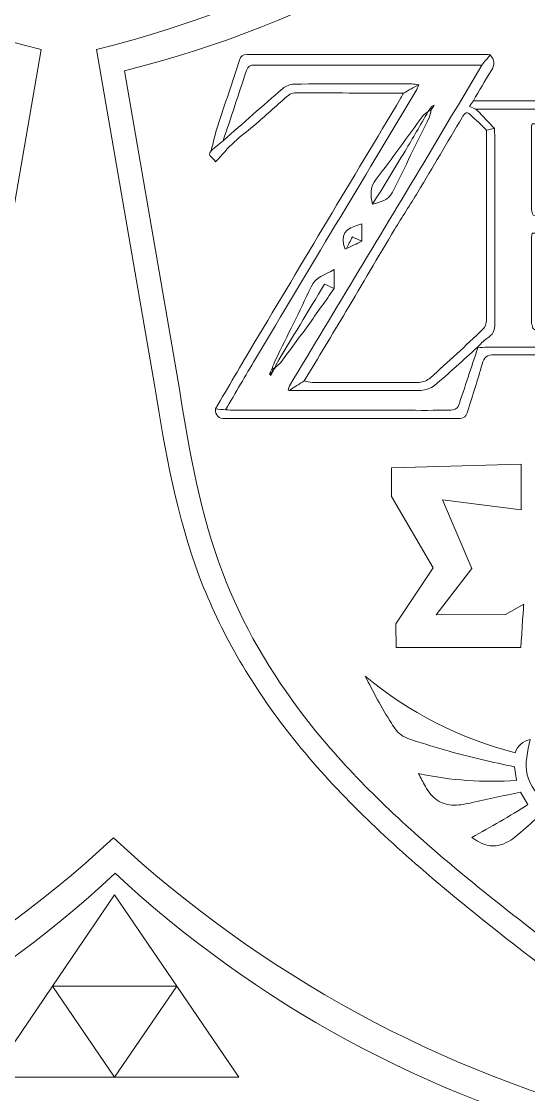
# Model space of a CAD drawing. Header units: inches. Extents: x 0 to 12, y 0 to 12.
# Drawn here: x 8.977 to 9.781, y 6.885 to 8.588 of the extents above; entities that cross this region are included whole.
import ezdxf

# ---------------------------------------------------------------- set-up
doc = ezdxf.new("R2010")
doc.units = ezdxf.units.IN
doc.header["$MEASUREMENT"] = 0

msp = doc.modelspace()

# ---------------------------------------------------------------- linework, layer by layer
at = {"color": 250, "lineweight": 0}
for p, q in [((8.9156, 8.0085), (9.0081, 8.5437)), ((9.0959, 8.5437), (9.1884, 8.0085))]:
    msp.add_line(p, q, dxfattribs=at)
at = {"color": 5, "lineweight": 0}
for p, q in [((9.1402, 8.5097), (9.2281, 8.0013)), ((9.7624, 7.3838), (9.7592, 7.4051)), ((9.7805, 7.3453), (9.7688, 7.365)), ((9.1248, 7.202), (9.0263, 7.0572)), ((9.2232, 7.0572), (9.1248, 7.202)), ((9.0263, 7.0572), (8.9279, 6.9125)), ((9.1248, 6.9125), (9.0263, 7.0572)), ((9.0263, 7.0572), (9.2232, 7.0572)), ((9.2232, 7.0572), (9.1248, 6.9125)), ((9.3217, 6.9125), (9.2232, 7.0572)), ((8.9279, 6.9125), (9.1248, 6.9125)), ((9.1248, 6.9125), (9.3217, 6.9125))]:
    msp.add_line(p, q, dxfattribs=at)
at = {"color": 250, "lineweight": 0}
for centre, start, end in [((9.4725, 10.389), 227.0707, 255.8739), ((8.6315, 10.389), 284.1261, 312.9293), ((7.8269, 8.686), 284.1261, 312.9293), ((10.419, 8.686), 227.0707, 255.8739)]:
    msp.add_arc(centre, 1.9029, start, end, dxfattribs=at)
at = {"color": 5, "lineweight": 0}
for centre, radius, start, end in [((8.699, 10.2628), 1.8077, 284.1261, 312.9293), ((9.9096, 8.0128), 0.604, 230.1334, 255.6659), ((9.7906, 7.4172), 0.0322, 101.4674, 161.1937), ((9.7221, 7.9329), 0.5506, 257.9267, 274.1924), ((8.989, 8.5997), 1.4833, 298.2597, 302.2494), ((7.8945, 8.5598), 1.8077, 284.1261, 312.9293), ((10.3569, 8.5598), 1.8077, 227.0707, 255.8739)]:
    msp.add_arc(centre, radius, start, end, dxfattribs=at)
for points, knots in [([(9.7205, 8.5352), (9.7161, 8.5297), (9.7118, 8.5242), (9.7075, 8.5187), (9.5873, 8.5188), (9.4672, 8.5188), (9.3471, 8.519), (9.34, 8.5191), (9.3361, 8.5174), (9.3338, 8.5101), (9.3218, 8.473), (9.3093, 8.436), (9.297, 8.3989), (9.2906, 8.3936), (9.2842, 8.3883), (9.2777, 8.383), (9.2813, 8.3962), (9.2843, 8.4096), (9.2885, 8.4226), (9.2998, 8.4574), (9.3117, 8.492), (9.323, 8.5267), (9.325, 8.5331), (9.3278, 8.5358), (9.3349, 8.5358), (9.4618, 8.5356), (9.5887, 8.5356), (9.7156, 8.5356), (9.7172, 8.5356), (9.7188, 8.5353), (9.7205, 8.5352)], [0, 0, 0, 0, 1, 1, 1, 2, 2, 2, 3, 3, 3, 4, 4, 4, 5, 5, 5, 6, 6, 6, 7, 7, 7, 8, 8, 8, 9, 9, 9, 10, 10, 10, 10]), ([(9.7205, 8.5352), (9.7279, 8.5271), (9.7284, 8.5191), (9.7221, 8.5095), (9.7121, 8.4942), (9.7034, 8.4781), (9.6941, 8.4623), (9.6922, 8.4594), (9.6902, 8.4565), (9.688, 8.4531), (9.6917, 8.4515), (9.6946, 8.4502), (9.6975, 8.449), (9.6984, 8.4483), (9.6993, 8.4477), (9.7001, 8.447), (9.7092, 8.4375), (9.7182, 8.428), (9.7273, 8.4185), (9.7232, 8.4176), (9.719, 8.4166), (9.7149, 8.4157), (9.7063, 8.4239), (9.6976, 8.4322), (9.6889, 8.4403), (9.682, 8.4468), (9.679, 8.4405), (9.6762, 8.4359), (9.6526, 8.3964), (9.6294, 8.3566), (9.6058, 8.3171), (9.5938, 8.2972), (9.5809, 8.2778), (9.5689, 8.2579), (9.543, 8.2147), (9.5176, 8.1712), (9.4918, 8.1279), (9.4699, 8.0911), (9.4477, 8.0545), (9.4257, 8.0177), (9.4178, 8.0127), (9.4099, 8.0077), (9.402, 8.0027), (9.402, 8.0027), (9.402, 8.0027), (9.402, 8.0027), (9.4013, 8.003), (9.4006, 8.0032), (9.3999, 8.0032), (9.4007, 8.0054), (9.4011, 8.0079), (9.4023, 8.0099), (9.4755, 8.1318), (9.5488, 8.2535), (9.622, 8.3754), (9.6506, 8.4231), (9.679, 8.471), (9.7075, 8.5187), (9.7118, 8.5242), (9.7161, 8.5297), (9.7205, 8.5352)], [0, 0, 0, 0, 1, 1, 1, 2, 2, 2, 3, 3, 3, 4, 4, 4, 5, 5, 5, 6, 6, 6, 7, 7, 7, 8, 8, 8, 9, 9, 9, 10, 10, 10, 11, 11, 11, 12, 12, 12, 13, 13, 13, 14, 14, 14, 15, 15, 15, 16, 16, 16, 17, 17, 17, 18, 18, 18, 19, 19, 19, 20, 20, 20, 20]), ([(9.6072, 8.4876), (9.6036, 8.4881), (9.6, 8.489), (9.5965, 8.489), (9.5342, 8.4891), (9.4718, 8.4893), (9.4095, 8.4887), (9.4034, 8.4887), (9.3962, 8.4856), (9.3915, 8.4816), (9.3597, 8.4544), (9.3284, 8.4265), (9.297, 8.3989), (9.3093, 8.436), (9.3218, 8.473), (9.3338, 8.5101), (9.3361, 8.5174), (9.34, 8.5191), (9.3471, 8.519), (9.4672, 8.5188), (9.5873, 8.5188), (9.7075, 8.5187), (9.679, 8.471), (9.6506, 8.4231), (9.622, 8.3754), (9.5488, 8.2535), (9.4755, 8.1318), (9.4023, 8.0099), (9.4011, 8.0079), (9.4007, 8.0054), (9.3999, 8.0032), (9.4006, 8.003), (9.4013, 8.0029), (9.402, 8.0027), (9.402, 8.0027), (9.402, 8.0027), (9.402, 8.0027), (9.4716, 8.0026), (9.5411, 8.0022), (9.6107, 8.0027), (9.618, 8.0027), (9.6267, 8.0058), (9.6323, 8.0105), (9.6555, 8.0301), (9.6777, 8.0508), (9.7003, 8.0711), (9.7003, 8.0711), (9.7011, 8.0702), (9.7011, 8.0702), (9.6907, 8.039), (9.6806, 8.0077), (9.6697, 7.9768), (9.6686, 7.9738), (9.6621, 7.9714), (9.6581, 7.9713), (9.6333, 7.9708), (9.6085, 7.971), (9.5837, 7.971), (9.4947, 7.971), (9.4057, 7.971), (9.3166, 7.9711), (9.3114, 7.9711), (9.3061, 7.9715), (9.3008, 7.9718), (9.3166, 7.9988), (9.3322, 8.0259), (9.3482, 8.0527), (9.433, 8.1944), (9.5179, 8.3361), (9.6027, 8.4777), (9.6046, 8.4808), (9.6057, 8.4843), (9.6072, 8.4876)], [0, 0, 0, 0, 1, 1, 1, 2, 2, 2, 3, 3, 3, 4, 4, 4, 5, 5, 5, 6, 6, 6, 7, 7, 7, 8, 8, 8, 9, 9, 9, 10, 10, 10, 11, 11, 11, 12, 12, 12, 13, 13, 13, 14, 14, 14, 15, 15, 15, 16, 16, 16, 17, 17, 17, 18, 18, 18, 19, 19, 19, 20, 20, 20, 21, 21, 21, 22, 22, 22, 23, 23, 23, 24, 24, 24, 24]), ([(9.6072, 8.4876), (9.5991, 8.4832), (9.5911, 8.4788), (9.583, 8.4744), (9.5256, 8.4745), (9.4682, 8.4747), (9.4107, 8.4746), (9.4074, 8.4746), (9.4033, 8.4734), (9.4009, 8.4713), (9.3837, 8.4565), (9.3671, 8.4411), (9.3499, 8.4263), (9.3382, 8.4162), (9.3256, 8.4071), (9.3143, 8.3966), (9.3044, 8.3874), (9.2957, 8.3769), (9.2849, 8.3653), (9.2817, 8.3735), (9.2698, 8.3735), (9.2777, 8.383), (9.2842, 8.3883), (9.2906, 8.3936), (9.297, 8.3989), (9.3284, 8.4265), (9.3597, 8.4544), (9.3915, 8.4816), (9.3962, 8.4856), (9.4034, 8.4887), (9.4095, 8.4887), (9.4718, 8.4893), (9.5342, 8.4891), (9.5965, 8.489), (9.6, 8.489), (9.6036, 8.4881), (9.6072, 8.4876)], [0, 0, 0, 0, 1, 1, 1, 2, 2, 2, 3, 3, 3, 4, 4, 4, 5, 5, 5, 6, 6, 6, 7, 7, 7, 8, 8, 8, 9, 9, 9, 10, 10, 10, 11, 11, 11, 12, 12, 12, 12]), ([(9.3008, 7.9718), (9.2954, 7.9722), (9.29, 7.9727), (9.2846, 7.9732), (9.305, 8.0078), (9.3252, 8.0427), (9.3458, 8.0772), (9.4235, 8.2071), (9.5014, 8.337), (9.5791, 8.4669), (9.5806, 8.4693), (9.5817, 8.4719), (9.583, 8.4744), (9.5911, 8.4788), (9.5991, 8.4832), (9.6072, 8.4876), (9.6057, 8.4843), (9.6046, 8.4808), (9.6027, 8.4777), (9.5179, 8.3361), (9.433, 8.1944), (9.3482, 8.0527), (9.3322, 8.0259), (9.3166, 7.9988), (9.3008, 7.9718)], [0, 0, 0, 0, 1, 1, 1, 2, 2, 2, 3, 3, 3, 4, 4, 4, 5, 5, 5, 6, 6, 6, 7, 7, 7, 8, 8, 8, 8]), ([(9.6271, 8.4523), (9.6271, 8.4523), (9.6271, 8.4524), (9.6271, 8.4524), (9.6255, 8.4499), (9.6239, 8.4474), (9.6222, 8.445), (9.6222, 8.445), (9.6222, 8.445), (9.6222, 8.445), (9.6195, 8.443), (9.6162, 8.4415), (9.6142, 8.4389), (9.5894, 8.4052), (9.5653, 8.371), (9.5397, 8.3378), (9.5296, 8.3248), (9.5304, 8.3121), (9.534, 8.298), (9.5463, 8.3014), (9.5591, 8.3043), (9.5655, 8.3171), (9.5852, 8.3568), (9.6047, 8.3966), (9.6241, 8.4365), (9.6257, 8.4399), (9.626, 8.4439), (9.6269, 8.4477), (9.6269, 8.4477), (9.6269, 8.4476), (9.6269, 8.4476), (9.6285, 8.4501), (9.6302, 8.4527), (9.6319, 8.4552), (9.6303, 8.4543), (9.6287, 8.4533), (9.6271, 8.4523)], [0, 0, 0, 0, 1, 1, 1, 2, 2, 2, 3, 3, 3, 4, 4, 4, 5, 5, 5, 6, 6, 6, 7, 7, 7, 8, 8, 8, 9, 9, 9, 10, 10, 10, 11, 11, 11, 12, 12, 12, 12]), ([(9.6269, 8.4477), (9.626, 8.4439), (9.6257, 8.4399), (9.6241, 8.4365), (9.6047, 8.3966), (9.5852, 8.3568), (9.5655, 8.3171), (9.5591, 8.3043), (9.5463, 8.3014), (9.534, 8.298), (9.5512, 8.3261), (9.5685, 8.354), (9.5855, 8.3822), (9.598, 8.4029), (9.61, 8.424), (9.6222, 8.445), (9.6222, 8.445), (9.6222, 8.445), (9.6222, 8.445), (9.6238, 8.4459), (9.6254, 8.4468), (9.6269, 8.4477)], [0, 0, 0, 0, 1, 1, 1, 2, 2, 2, 3, 3, 3, 4, 4, 4, 5, 5, 5, 6, 6, 6, 7, 7, 7, 7]), ([(9.6269, 8.4477), (9.6254, 8.4468), (9.6238, 8.4459), (9.6222, 8.445), (9.6239, 8.4474), (9.6255, 8.4499), (9.6271, 8.4524), (9.627, 8.4508), (9.627, 8.4492), (9.6269, 8.4476), (9.6269, 8.4476), (9.6269, 8.4477), (9.6269, 8.4477)], [0, 0, 0, 0, 1, 1, 1, 2, 2, 2, 3, 3, 3, 4, 4, 4, 4]), ([(9.6269, 8.4476), (9.627, 8.4492), (9.627, 8.4508), (9.6271, 8.4524), (9.6271, 8.4524), (9.6271, 8.4523), (9.6271, 8.4523), (9.6287, 8.4533), (9.6303, 8.4543), (9.6319, 8.4552), (9.6302, 8.4527), (9.6285, 8.4501), (9.6269, 8.4476)], [0, 0, 0, 0, 1, 1, 1, 2, 2, 2, 3, 3, 3, 4, 4, 4, 4]), ([(9.6319, 8.4552), (9.6303, 8.4543), (9.6287, 8.4533), (9.6271, 8.4523), (9.6287, 8.4533), (9.6303, 8.4543), (9.6319, 8.4552)], [0, 0, 0, 0, 1, 1, 1, 2, 2, 2, 2]), ([(10.0626, 8.4619), (10.0583, 8.4576), (10.0541, 8.4533), (10.0498, 8.449), (10.0058, 8.449), (9.9618, 8.449), (9.9177, 8.449), (9.9124, 8.4627), (9.9068, 8.4533), (9.9013, 8.4492), (9.9003, 8.4491), (9.8993, 8.4491), (9.8984, 8.449), (9.8324, 8.449), (9.7664, 8.449), (9.7004, 8.449), (9.6995, 8.449), (9.6985, 8.449), (9.6975, 8.449), (9.6946, 8.4502), (9.6917, 8.4515), (9.688, 8.4531), (9.6902, 8.4565), (9.6922, 8.4594), (9.6941, 8.4623), (9.8133, 8.4623), (9.9324, 8.4624), (10.0516, 8.4624), (10.0553, 8.4624), (10.0589, 8.4621), (10.0626, 8.4619)], [0, 0, 0, 0, 1, 1, 1, 2, 2, 2, 3, 3, 3, 4, 4, 4, 5, 5, 5, 6, 6, 6, 7, 7, 7, 8, 8, 8, 9, 9, 9, 10, 10, 10, 10]), ([(9.7004, 8.449), (9.7004, 8.4483), (9.7002, 8.4477), (9.7001, 8.447), (9.6993, 8.4477), (9.6984, 8.4483), (9.6975, 8.449), (9.6985, 8.449), (9.6995, 8.449), (9.7004, 8.449)], [0, 0, 0, 0, 1, 1, 1, 2, 2, 2, 3, 3, 3, 3]), ([(9.7004, 8.449), (9.7664, 8.449), (9.8324, 8.449), (9.8984, 8.449), (9.8992, 8.4485), (9.9001, 8.448), (9.9009, 8.4474), (9.9008, 8.4031), (9.9007, 8.3588), (9.9006, 8.3145), (9.8875, 8.348), (9.8745, 8.3816), (9.8613, 8.415), (9.8598, 8.4189), (9.857, 8.4223), (9.8549, 8.4259), (9.8325, 8.4259), (9.8101, 8.4259), (9.787, 8.4259), (9.7868, 8.4246), (9.7862, 8.4227), (9.7862, 8.4207), (9.7862, 8.377), (9.7861, 8.3332), (9.7863, 8.2895), (9.7863, 8.2865), (9.7878, 8.2835), (9.7887, 8.2805), (9.8157, 8.2733), (9.829, 8.2777), (9.8444, 8.2988), (9.8487, 8.3047), (9.8533, 8.3105), (9.8577, 8.3163), (9.8577, 8.2814), (9.8577, 8.2466), (9.8577, 8.2089), (9.8486, 8.2226), (9.8414, 8.2338), (9.8337, 8.2446), (9.8315, 8.2476), (9.828, 8.2514), (9.8249, 8.2516), (9.8125, 8.2524), (9.8, 8.252), (9.7871, 8.252), (9.7867, 8.2486), (9.7862, 8.2467), (9.7862, 8.2447), (9.7861, 8.2001), (9.7861, 8.1554), (9.7862, 8.1108), (9.7862, 8.1077), (9.7876, 8.1046), (9.7883, 8.1015), (9.7891, 8.1008), (9.7899, 8.1001), (9.7907, 8.0994), (9.8094, 8.0995), (9.8282, 8.1003), (9.8469, 8.0995), (9.8561, 8.0991), (9.8595, 8.1026), (9.8621, 8.1109), (9.875, 8.1525), (9.8885, 8.1938), (9.9018, 8.2353), (9.9021, 8.1987), (9.9025, 8.1621), (9.9028, 8.1255), (9.9029, 8.1081), (9.9028, 8.0907), (9.9028, 8.0721), (9.8975, 8.0719), (9.8931, 8.0715), (9.8888, 8.0715), (9.8311, 8.0714), (9.7733, 8.0715), (9.7155, 8.0714), (9.7107, 8.0714), (9.7059, 8.0706), (9.7011, 8.0702), (9.7011, 8.0702), (9.7003, 8.0711), (9.7003, 8.0711), (9.7053, 8.0758), (9.7096, 8.0816), (9.7153, 8.085), (9.7248, 8.0906), (9.7282, 8.0977), (9.7281, 8.1088), (9.7278, 8.2076), (9.7279, 8.3064), (9.7279, 8.4051), (9.7279, 8.4096), (9.7275, 8.414), (9.7273, 8.4185), (9.7182, 8.428), (9.7092, 8.4375), (9.7001, 8.447), (9.7002, 8.4477), (9.7004, 8.4483), (9.7004, 8.449)], [0, 0, 0, 0, 1, 1, 1, 2, 2, 2, 3, 3, 3, 4, 4, 4, 5, 5, 5, 6, 6, 6, 7, 7, 7, 8, 8, 8, 9, 9, 9, 10, 10, 10, 11, 11, 11, 12, 12, 12, 13, 13, 13, 14, 14, 14, 15, 15, 15, 16, 16, 16, 17, 17, 17, 18, 18, 18, 19, 19, 19, 20, 20, 20, 21, 21, 21, 22, 22, 22, 23, 23, 23, 24, 24, 24, 25, 25, 25, 26, 26, 26, 27, 27, 27, 28, 28, 28, 29, 29, 29, 30, 30, 30, 31, 31, 31, 32, 32, 32, 33, 33, 33, 34, 34, 34, 34]), ([(10.2675, 8.443), (10.2953, 8.4312), (10.3155, 8.4123), (10.3297, 8.3849), (10.349, 8.3474), (10.3579, 8.308), (10.3579, 8.2663), (10.3579, 8.2576), (10.3565, 8.2489), (10.3557, 8.2402), (10.3563, 8.2318), (10.359, 8.223), (10.3571, 8.2153), (10.3515, 8.1922), (10.3441, 8.1695), (10.3372, 8.1467), (10.3355, 8.141), (10.333, 8.1355), (10.3308, 8.1299), (10.3202, 8.1185), (10.3096, 8.1071), (10.2991, 8.0957), (10.2987, 8.0952), (10.299, 8.0941), (10.2989, 8.0933), (10.2989, 8.0933), (10.299, 8.0936), (10.299, 8.0936), (10.2755, 8.0731), (10.2455, 8.0687), (10.217, 8.061), (10.2085, 8.0587), (10.1992, 8.059), (10.1903, 8.059), (10.036, 8.0589), (9.8817, 8.0588), (9.7274, 8.0592), (9.7155, 8.0592), (9.7109, 8.0549), (9.7079, 8.0442), (9.7009, 8.0193), (9.6925, 7.9949), (9.6853, 7.9701), (9.6829, 7.9616), (9.6793, 7.9581), (9.6696, 7.9581), (9.5467, 7.9584), (9.4237, 7.9582), (9.3007, 7.9578), (9.2891, 7.9577), (9.2847, 7.9625), (9.2846, 7.9732), (9.29, 7.9727), (9.2954, 7.9722), (9.3008, 7.9718), (9.3061, 7.9715), (9.3114, 7.9711), (9.3166, 7.9711), (9.4057, 7.971), (9.4947, 7.971), (9.5837, 7.971), (9.6085, 7.971), (9.6333, 7.9708), (9.6581, 7.9713), (9.6621, 7.9714), (9.6686, 7.9738), (9.6697, 7.9768), (9.6806, 8.0077), (9.6907, 8.039), (9.7011, 8.0702), (9.7059, 8.0706), (9.7107, 8.0714), (9.7155, 8.0714), (9.7733, 8.0715), (9.8311, 8.0714), (9.8888, 8.0715), (9.8931, 8.0715), (9.8975, 8.0719), (9.9028, 8.0721), (9.9028, 8.0907), (9.9029, 8.1081), (9.9028, 8.1255), (9.9025, 8.1621), (9.9021, 8.1987), (9.9018, 8.2353), (9.9056, 8.2392), (9.9094, 8.2431), (9.9131, 8.2471), (9.9144, 8.2439), (9.9168, 8.2408), (9.9168, 8.2377), (9.9171, 8.1897), (9.9171, 8.1416), (9.9172, 8.0936), (9.916, 8.088), (9.9144, 8.0825), (9.9138, 8.0769), (9.9136, 8.0753), (9.916, 8.0734), (9.9172, 8.0716), (9.9789, 8.0716), (10.0406, 8.0716), (10.1033, 8.0716), (10.1033, 8.0834), (10.1034, 8.0935), (10.1033, 8.1037), (10.103, 8.1476), (10.1027, 8.1916), (10.1024, 8.2355), (10.1063, 8.2401), (10.1102, 8.2448), (10.1141, 8.2494), (10.1154, 8.2463), (10.1177, 8.2432), (10.1177, 8.2401), (10.118, 8.1927), (10.1181, 8.1453), (10.1182, 8.0978), (10.1165, 8.0895), (10.1149, 8.0812), (10.1132, 8.0729), (10.1172, 8.0724), (10.1212, 8.0714), (10.1251, 8.0715), (10.1523, 8.072), (10.1796, 8.0725), (10.2068, 8.0735), (10.2655, 8.0756), (10.3099, 8.1083), (10.3287, 8.1638), (10.3431, 8.2065), (10.3452, 8.2503), (10.341, 8.295), (10.3354, 8.3543), (10.3157, 8.4049), (10.26, 8.4349), (10.2625, 8.4376), (10.265, 8.4403), (10.2675, 8.443)], [0, 0, 0, 0, 1, 1, 1, 2, 2, 2, 3, 3, 3, 4, 4, 4, 5, 5, 5, 6, 6, 6, 7, 7, 7, 8, 8, 8, 9, 9, 9, 10, 10, 10, 11, 11, 11, 12, 12, 12, 13, 13, 13, 14, 14, 14, 15, 15, 15, 16, 16, 16, 17, 17, 17, 18, 18, 18, 19, 19, 19, 20, 20, 20, 21, 21, 21, 22, 22, 22, 23, 23, 23, 24, 24, 24, 25, 25, 25, 26, 26, 26, 27, 27, 27, 28, 28, 28, 29, 29, 29, 30, 30, 30, 31, 31, 31, 32, 32, 32, 33, 33, 33, 34, 34, 34, 35, 35, 35, 36, 36, 36, 37, 37, 37, 38, 38, 38, 39, 39, 39, 40, 40, 40, 41, 41, 41, 42, 42, 42, 43, 43, 43, 44, 44, 44, 45, 45, 45, 46, 46, 46, 46]), ([(9.6222, 8.445), (9.61, 8.424), (9.598, 8.4029), (9.5855, 8.3822), (9.5685, 8.354), (9.5512, 8.3261), (9.534, 8.298), (9.5304, 8.3121), (9.5296, 8.3248), (9.5397, 8.3378), (9.5653, 8.371), (9.5894, 8.4052), (9.6142, 8.4389), (9.6162, 8.4415), (9.6195, 8.443), (9.6222, 8.445)], [0, 0, 0, 0, 1, 1, 1, 2, 2, 2, 3, 3, 3, 4, 4, 4, 5, 5, 5, 5]), ([(9.4257, 8.0177), (9.4298, 8.0169), (9.434, 8.0152), (9.4382, 8.0152), (9.4947, 8.015), (9.5512, 8.0148), (9.6078, 8.0154), (9.6138, 8.0154), (9.6212, 8.0185), (9.6257, 8.0226), (9.6539, 8.0478), (9.6816, 8.0735), (9.709, 8.0996), (9.7125, 8.1029), (9.7147, 8.1093), (9.7147, 8.1143), (9.715, 8.2148), (9.7149, 8.3152), (9.7149, 8.4157), (9.719, 8.4166), (9.7232, 8.4176), (9.7273, 8.4185), (9.7275, 8.414), (9.7279, 8.4096), (9.7279, 8.4051), (9.7279, 8.3064), (9.7278, 8.2076), (9.7281, 8.1088), (9.7282, 8.0977), (9.7248, 8.0906), (9.7153, 8.085), (9.7096, 8.0816), (9.7053, 8.0758), (9.7003, 8.0711), (9.6777, 8.0508), (9.6555, 8.0301), (9.6323, 8.0105), (9.6267, 8.0058), (9.618, 8.0027), (9.6107, 8.0027), (9.5411, 8.0022), (9.4716, 8.0026), (9.402, 8.0027), (9.4099, 8.0077), (9.4178, 8.0127), (9.4257, 8.0177)], [0, 0, 0, 0, 1, 1, 1, 2, 2, 2, 3, 3, 3, 4, 4, 4, 5, 5, 5, 6, 6, 6, 7, 7, 7, 8, 8, 8, 9, 9, 9, 10, 10, 10, 11, 11, 11, 12, 12, 12, 13, 13, 13, 14, 14, 14, 15, 15, 15, 15]), ([(9.4926, 8.2277), (9.4926, 8.2277), (9.4925, 8.2276), (9.4925, 8.2276), (9.5006, 8.2314), (9.5088, 8.2353), (9.5169, 8.2392), (9.5169, 8.2482), (9.5169, 8.2572), (9.5169, 8.2667), (9.4885, 8.2595), (9.4824, 8.2496), (9.4904, 8.227), (9.4911, 8.2272), (9.4918, 8.2275), (9.4926, 8.2277)], [0, 0, 0, 0, 1, 1, 1, 2, 2, 2, 3, 3, 3, 4, 4, 4, 5, 5, 5, 5]), ([(9.4904, 8.227), (9.4824, 8.2496), (9.4885, 8.2595), (9.5169, 8.2667), (9.5169, 8.2572), (9.5169, 8.2482), (9.5169, 8.2392), (9.5123, 8.2414), (9.5077, 8.2436), (9.5019, 8.2463), (9.4985, 8.2395), (9.4955, 8.2335), (9.4925, 8.2276), (9.4925, 8.2276), (9.4926, 8.2277), (9.4926, 8.2277), (9.4918, 8.2277), (9.4911, 8.2274), (9.4904, 8.227)], [0, 0, 0, 0, 1, 1, 1, 2, 2, 2, 3, 3, 3, 4, 4, 4, 5, 5, 5, 6, 6, 6, 6]), ([(9.4925, 8.2276), (9.4955, 8.2335), (9.4985, 8.2395), (9.5019, 8.2463), (9.5077, 8.2436), (9.5123, 8.2414), (9.5169, 8.2392), (9.5088, 8.2353), (9.5006, 8.2314), (9.4925, 8.2276)], [0, 0, 0, 0, 1, 1, 1, 2, 2, 2, 3, 3, 3, 3]), ([(9.4904, 8.227), (9.4911, 8.2274), (9.4918, 8.2277), (9.4926, 8.2277), (9.4918, 8.2275), (9.4911, 8.2272), (9.4904, 8.227)], [0, 0, 0, 0, 1, 1, 1, 2, 2, 2, 2]), ([(9.3751, 8.0321), (9.3768, 8.0345), (9.3784, 8.037), (9.38, 8.0395), (9.38, 8.0395), (9.38, 8.0395), (9.38, 8.0395), (9.3828, 8.042), (9.3861, 8.044), (9.3883, 8.047), (9.4029, 8.0665), (9.4174, 8.0861), (9.4317, 8.1058), (9.4456, 8.1252), (9.4593, 8.1447), (9.4731, 8.1642), (9.4731, 8.1734), (9.4731, 8.1826), (9.4731, 8.1943), (9.4583, 8.1858), (9.4439, 8.1832), (9.4365, 8.1671), (9.4186, 8.128), (9.3988, 8.0896), (9.3799, 8.0509), (9.3778, 8.0466), (9.3765, 8.0419), (9.3748, 8.0374), (9.3733, 8.0345), (9.3719, 8.0316), (9.3705, 8.0287), (9.3712, 8.028), (9.3719, 8.0272), (9.3726, 8.0265), (9.3735, 8.0284), (9.3744, 8.0303), (9.3752, 8.0322), (9.3752, 8.0322), (9.3751, 8.0321), (9.3751, 8.0321)], [0, 0, 0, 0, 1, 1, 1, 2, 2, 2, 3, 3, 3, 4, 4, 4, 5, 5, 5, 6, 6, 6, 7, 7, 7, 8, 8, 8, 9, 9, 9, 10, 10, 10, 11, 11, 11, 12, 12, 12, 13, 13, 13, 13]), ([(9.3747, 8.0374), (9.3765, 8.0419), (9.3778, 8.0466), (9.3799, 8.0509), (9.3988, 8.0896), (9.4186, 8.128), (9.4365, 8.1671), (9.4439, 8.1832), (9.4583, 8.1858), (9.4731, 8.1943), (9.4731, 8.1826), (9.4731, 8.1734), (9.4731, 8.1642), (9.4682, 8.1665), (9.4632, 8.1689), (9.4579, 8.1714), (9.4317, 8.128), (9.406, 8.0855), (9.3805, 8.0429), (9.3799, 8.042), (9.3802, 8.0406), (9.38, 8.0395), (9.38, 8.0395), (9.38, 8.0395), (9.38, 8.0395), (9.3786, 8.0385), (9.3772, 8.0375), (9.3757, 8.0365), (9.3754, 8.0368), (9.3751, 8.0371), (9.3747, 8.0374)], [0, 0, 0, 0, 1, 1, 1, 2, 2, 2, 3, 3, 3, 4, 4, 4, 5, 5, 5, 6, 6, 6, 7, 7, 7, 8, 8, 8, 9, 9, 9, 10, 10, 10, 10]), ([(9.38, 8.0395), (9.3802, 8.0406), (9.3799, 8.042), (9.3805, 8.0429), (9.406, 8.0855), (9.4317, 8.128), (9.4579, 8.1714), (9.4632, 8.1689), (9.4682, 8.1665), (9.4731, 8.1642), (9.4593, 8.1447), (9.4456, 8.1252), (9.4317, 8.1058), (9.4174, 8.0861), (9.4029, 8.0665), (9.3883, 8.047), (9.3861, 8.044), (9.3828, 8.042), (9.38, 8.0395)], [0, 0, 0, 0, 1, 1, 1, 2, 2, 2, 3, 3, 3, 4, 4, 4, 5, 5, 5, 6, 6, 6, 6]), ([(9.3751, 8.0321), (9.3753, 8.0335), (9.3755, 8.035), (9.3757, 8.0365), (9.3772, 8.0375), (9.3786, 8.0385), (9.38, 8.0395), (9.3784, 8.037), (9.3768, 8.0345), (9.3751, 8.0321)], [0, 0, 0, 0, 1, 1, 1, 2, 2, 2, 3, 3, 3, 3]), ([(9.3752, 8.0322), (9.3736, 8.031), (9.3721, 8.0299), (9.3705, 8.0287), (9.3719, 8.0316), (9.3733, 8.0345), (9.3747, 8.0374), (9.3751, 8.0371), (9.3754, 8.0368), (9.3757, 8.0365), (9.3755, 8.035), (9.3753, 8.0335), (9.3751, 8.0321), (9.3751, 8.0321), (9.3752, 8.0322), (9.3752, 8.0322)], [0, 0, 0, 0, 1, 1, 1, 2, 2, 2, 3, 3, 3, 4, 4, 4, 5, 5, 5, 5]), ([(9.3752, 8.0322), (9.3744, 8.0303), (9.3735, 8.0284), (9.3726, 8.0265), (9.3719, 8.0272), (9.3712, 8.028), (9.3705, 8.0287), (9.3721, 8.0299), (9.3736, 8.031), (9.3752, 8.0322)], [0, 0, 0, 0, 1, 1, 1, 2, 2, 2, 3, 3, 3, 3]), ([(9.9302, 7.0392), (9.8275, 7.1156), (9.6472, 7.2498), (9.422, 7.4692), (9.2761, 7.7186), (9.2439, 7.9034), (9.2281, 8.0013)], [0, 0, 0, 0, 0.0808468, 0.1419248, 0.197496, 0.2597021, 0.2597021, 0.2597021, 0.2597021]), ([(9.402, 8.0027), (9.4013, 8.0029), (9.4006, 8.003), (9.3999, 8.0032), (9.4006, 8.0032), (9.4013, 8.003), (9.402, 8.0027)], [0, 0, 0, 0, 1, 1, 1, 2, 2, 2, 2]), ([(9.7592, 7.4051), (9.7243, 7.4127), (9.6693, 7.4246), (9.6115, 7.4432), (9.5775, 7.4541), (9.552, 7.4911), (9.5351, 7.5242), (9.5224, 7.5492)], [0, 0, 0, 0, 0.02753964, 0.04351363, 0.0474821, 0.05463243, 0.07669562, 0.07669562, 0.07669562, 0.07669562]), ([(9.8685, 7.3267), (9.848, 7.3316), (9.8098, 7.3407), (9.7709, 7.3923), (9.7797, 7.4296), (9.7842, 7.4488)], [0, 0, 0, 0, 0.01607831, 0.02987121, 0.04449574, 0.04449574, 0.04449574, 0.04449574]), ([(9.7688, 7.365), (9.7433, 7.3597), (9.7082, 7.3524), (9.6641, 7.3421), (9.6342, 7.3495), (9.6182, 7.3723), (9.6104, 7.3877), (9.607, 7.3946)], [0, 0, 0, 0, 0.02023305, 0.02779216, 0.03497388, 0.04239776, 0.04841567, 0.04841567, 0.04841567, 0.04841567]), ([(9.7994, 7.3286), (9.7895, 7.3194), (9.7716, 7.303), (9.746, 7.2818), (9.7152, 7.2773), (9.6996, 7.2877), (9.6913, 7.2932)], [0, 0, 0, 0, 0.01052872, 0.01884852, 0.02537562, 0.03288337, 0.03288337, 0.03288337, 0.03288337])]:
    msp.add_open_spline(points, degree=3, knots=knots, dxfattribs=at)
at = {"color": 250, "lineweight": 0}
msp.add_open_spline([(9.9275, 6.9957), (9.8194, 7.0762), (9.6295, 7.2175), (9.3925, 7.4485), (9.239, 7.711), (9.2051, 7.9055), (9.1884, 8.0085)], degree=3, knots=[0, 0, 0, 0, 0.0808468, 0.1419248, 0.197496, 0.2597021, 0.2597021, 0.2597021, 0.2597021], dxfattribs=at)
at = {"color": 2, "lineweight": 0}
msp.add_open_spline([(9.6452, 7.8288), (9.6452, 7.8288), (9.6916, 7.7199), (9.6916, 7.7199), (9.6916, 7.7199), (9.6349, 7.6465), (9.6349, 7.6465), (9.6349, 7.6465), (9.745, 7.6472), (9.745, 7.6472), (9.745, 7.6472), (9.7738, 7.6634), (9.7738, 7.6634), (9.7738, 7.6634), (9.7708, 7.6196), (9.7692, 7.5948), (9.6962, 7.5948), (9.5717, 7.5948), (9.5717, 7.5948), (9.5717, 7.5948), (9.5709, 7.6322), (9.5709, 7.6322), (9.5709, 7.6322), (9.63, 7.7212), (9.63, 7.7212), (9.63, 7.7212), (9.5643, 7.834), (9.5643, 7.834), (9.5643, 7.834), (9.5638, 7.8798), (9.5638, 7.8798), (9.5638, 7.8798), (9.7696, 7.8855), (9.7696, 7.8855), (9.7697, 7.8614), (9.7697, 7.8373), (9.7697, 7.8133), (9.7697, 7.8133), (9.6452, 7.8288), (9.6452, 7.8288)], degree=3, knots=[0, 0, 0, 0, 1, 1, 1, 2, 2, 2, 3, 3, 3, 4, 4, 4, 5, 5, 5, 6, 6, 6, 7, 7, 7, 8, 8, 8, 9, 9, 9, 10, 10, 10, 11, 11, 11, 12, 12, 12, 13, 13, 13, 13], dxfattribs=at)

doc.saveas('drawing.dxf')
